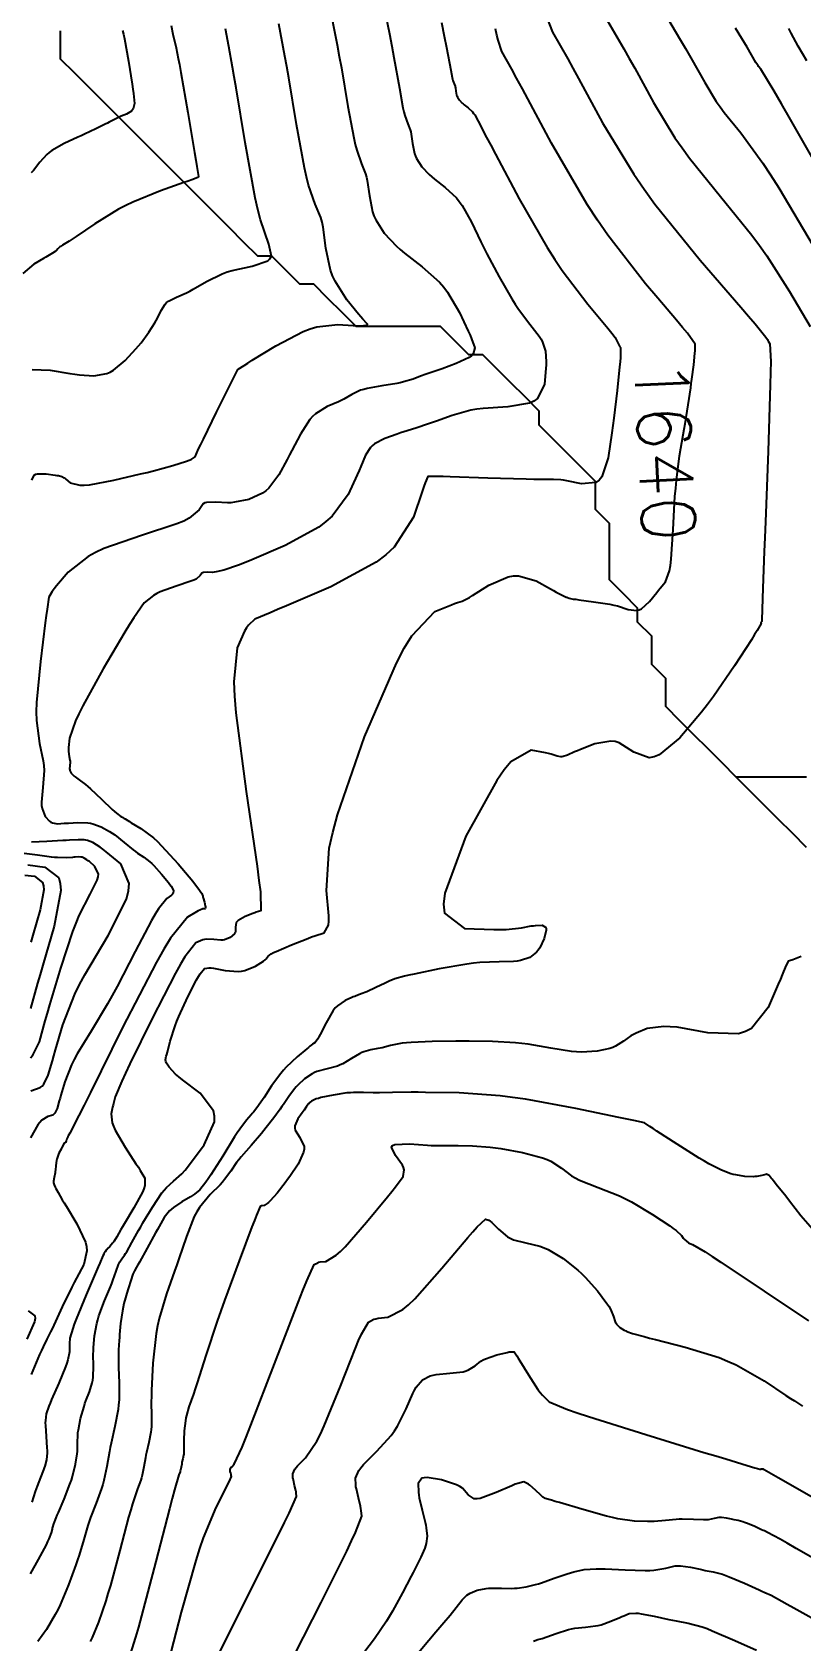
# Model space of a CAD drawing. Header units: metres. Extents: x 837117 to 838479, y 1189012 to 1191015.
# Drawn here: x 837748 to 837802.6, y 1190327.7 to 1190441.9 of the extents above; entities that cross this region are included whole.
import ezdxf

# ---------------------------------------------------------------- set-up
doc = ezdxf.new("R2010")
doc.units = ezdxf.units.M
doc.header["$LTSCALE"] = 0.3
for name, color, linetype in [('COTAS 10', 1, 'Continuous'), ('COTAS INT', 252, 'Continuous'), ('DRENAJE', 5, 'Continuous')]:
    doc.layers.add(name, color=color, linetype=linetype)
doc.styles.get("Standard").update_dxf_attribs({"font": 'simplex.shx'})

msp = doc.modelspace()

# ---------------------------------------------------------------- linework, layer by layer
at = {"layer": 'COTAS 10'}
for points in [[(837747.89, 1190332.43), (837748.45, 1190333.44), (837749.02, 1190334.49), (837749.13, 1190334.72), (837749.22, 1190334.91), (837749.39, 1190335.35), (837749.45, 1190335.6), (837749.46, 1190335.67), (837749.48, 1190335.74), (837749.55, 1190335.99), (837749.71, 1190336.41), (837749.78, 1190336.59), (837749.87, 1190336.79), (837750.27, 1190337.74), (837750.69, 1190338.8), (837750.79, 1190339.08), (837750.87, 1190339.34), (837751.08, 1190340.22), (837751.2, 1190340.95), (837751.22, 1190341.13), (837751.23, 1190341.29), (837751.22, 1190341.77), (837751.24, 1190342.28), (837751.26, 1190342.46), (837751.29, 1190342.65), (837751.45, 1190343.46), (837751.69, 1190344.31), (837751.75, 1190344.52), (837751.82, 1190344.72), (837752.07, 1190345.36), (837752.27, 1190345.99), (837752.31, 1190346.19), (837752.34, 1190346.39), (837752.36, 1190347.19), (837752.35, 1190348.04), (837752.36, 1190348.28), (837752.37, 1190348.51), (837752.43, 1190349.34), (837752.6, 1190350.22), (837752.67, 1190350.48), (837752.75, 1190350.75), (837753.15, 1190351.81), (837753.57, 1190352.81), (837753.66, 1190353.05), (837753.74, 1190353.27), (837753.98, 1190353.93), (837754.14, 1190354.39), (837754.19, 1190354.5), (837754.23, 1190354.58), (837754.38, 1190354.8), (837754.57, 1190355.06), (837754.64, 1190355.18), (837754.73, 1190355.31), (837755.09, 1190355.96), (837755.57, 1190356.81), (837755.72, 1190357.08), (837755.88, 1190357.36), (837756.55, 1190358.47), (837757.22, 1190359.48), (837757.39, 1190359.69), (837757.54, 1190359.88), (837758.04, 1190360.31), (837758.65, 1190360.85), (837758.87, 1190361.11), (837759.12, 1190361.41), (837760.23, 1190362.89), (837760.96, 1190364.53), (837760.96, 1190364.94), (837760.89, 1190365.32), (837759.93, 1190366.56), (837758.68, 1190367.52), (837758.42, 1190367.73), (837758.2, 1190367.92), (837757.73, 1190368.41), (837757.55, 1190368.69), (837757.52, 1190368.75), (837757.5, 1190368.81), (837757.47, 1190368.93), (837757.53, 1190369.19), (837757.57, 1190369.32), (837757.61, 1190369.48), (837757.81, 1190370.27), (837758.16, 1190371.34), (837758.29, 1190371.68), (837758.43, 1190372.02), (837759.07, 1190373.4), (837759.69, 1190374.61), (837759.83, 1190374.85), (837759.94, 1190375.05), (837760.24, 1190375.42), (837760.57, 1190375.47), (837760.72, 1190375.46), (837760.89, 1190375.44), (837761.71, 1190375.29), (837762.64, 1190375.21), (837762.88, 1190375.23), (837763.11, 1190375.27), (837763.88, 1190375.58), (837764.45, 1190375.95), (837764.56, 1190376.03), (837764.64, 1190376.1), (837764.76, 1190376.27), (837764.99, 1190376.47), (837765.15, 1190376.55), (837765.35, 1190376.64), (837766.42, 1190377.1), (837767.59, 1190377.56), (837767.85, 1190377.66), (837768.09, 1190377.75), (837768.74, 1190377.96), (837769.06, 1190378.5), (837769.09, 1190378.79), (837769.09, 1190379.15), (837768.91, 1190380.95), (837769.11, 1190383.97), (837769.36, 1190385.09), (837769.7, 1190386.34), (837771.62, 1190391.88), (837773.89, 1190397.11), (837774.44, 1190398.16), (837774.97, 1190399.04), (837776.61, 1190400.77), (837777.79, 1190401.25), (837778.02, 1190401.34), (837778.21, 1190401.41), (837778.55, 1190401.51), (837778.88, 1190401.67), (837779.07, 1190401.77), (837779.29, 1190401.91), (837780.45, 1190402.64), (837781.83, 1190403.24), (837782.2, 1190403.3), (837782.56, 1190403.3), (837783.81, 1190402.94), (837784.83, 1190402.38), (837785.05, 1190402.26), (837785.24, 1190402.15), (837785.7, 1190401.92), (837785.94, 1190401.8), (837785.99, 1190401.78), (837786.04, 1190401.76), (837786.15, 1190401.71), (837786.45, 1190401.66), (837786.62, 1190401.64), (837786.83, 1190401.61), (837787.88, 1190401.47), (837789.05, 1190401.29), (837789.32, 1190401.23), (837789.58, 1190401.17), (837790.34, 1190400.92), (837790.96, 1190400.85), (837791.13, 1190400.89), (837791.29, 1190400.97), (837791.86, 1190401.48), (837792.38, 1190402.12), (837792.5, 1190402.28), (837792.62, 1190402.43), (837793, 1190402.87), (837793.29, 1190403.67), (837793.35, 1190404.04), (837793.41, 1190404.48), (837793.55, 1190406.6), (837793.67, 1190408.95), (837793.72, 1190409.53), (837793.77, 1190410.09), (837794, 1190411.82), (837794.26, 1190413.31), (837794.33, 1190413.71), (837794.39, 1190414.1), (837794.6, 1190415.44), (837794.79, 1190416.66), (837794.83, 1190416.97), (837794.87, 1190417.28), (837795, 1190418.3), (837795.08, 1190419.11), (837795.1, 1190419.28), (837795.11, 1190419.43), (837795.11, 1190419.76), (837794.56, 1190420.53), (837794.21, 1190420.95), (837793.79, 1190421.46), (837792.45, 1190423.02), (837791.58, 1190424.04), (837788.89, 1190427.5), (837788.16, 1190428.56), (837787.44, 1190429.67), (837784.89, 1190434.04), (837782.83, 1190437.88), (837782.41, 1190438.64), (837782.07, 1190439.28), (837781.38, 1190440.53), (837781.1, 1190441.34), (837781.01, 1190441.71), (837780.91, 1190442.14)], [(837748.01, 1190417.96), (837749.28, 1190417.92), (837750.68, 1190417.68), (837751.03, 1190417.63), (837751.36, 1190417.59), (837752.39, 1190417.52), (837753.3, 1190417.67), (837753.54, 1190417.77), (837753.78, 1190417.91), (837754.62, 1190418.59), (837755.38, 1190419.43), (837755.56, 1190419.65), (837755.74, 1190419.86), (837756.29, 1190420.6), (837756.71, 1190421.27), (837756.81, 1190421.44), (837756.9, 1190421.61), (837757.16, 1190422.15), (837757.45, 1190422.6), (837757.56, 1190422.71), (837757.69, 1190422.81), (837758.25, 1190423.1), (837758.98, 1190423.41), (837759.21, 1190423.53), (837759.44, 1190423.66), (837760.39, 1190424.21), (837761.51, 1190424.76), (837761.85, 1190424.89), (837762.21, 1190425), (837763.63, 1190425.29), (837764.74, 1190425.67), (837764.9, 1190425.82), (837765, 1190426.01), (837764.83, 1190426.86), (837764.22, 1190428.58), (837764.04, 1190429.31), (837763.85, 1190430.15), (837763.13, 1190434.08), (837762.49, 1190437.95), (837762.36, 1190438.74), (837762.24, 1190439.43), (837761.98, 1190440.9), (837761.73, 1190442.15)], [(837803.04, 1190439.87), (837802.42, 1190440.93), (837801.92, 1190441.85), (837801.77, 1190442.17)], [(837747.88, 1190369.07), (837748.06, 1190369.26), (837748.53, 1190370.21), (837748.94, 1190371.71), (837749.09, 1190372.25), (837749.27, 1190372.84), (837750.04, 1190375.45), (837750.9, 1190378.05), (837751.13, 1190378.65), (837751.35, 1190379.19), (837752.12, 1190380.7), (837752.63, 1190381.7), (837752.69, 1190381.93), (837752.71, 1190382.13), (837752.47, 1190382.67), (837752.07, 1190383.01), (837751.98, 1190383.07), (837751.9, 1190383.13), (837751.7, 1190383.26), (837751.55, 1190383.32), (837751.51, 1190383.32), (837751.47, 1190383.33), (837751.3, 1190383.34), (837751.06, 1190383.32), (837750.97, 1190383.32), (837750.87, 1190383.31), (837750.43, 1190383.29), (837749.81, 1190383.3), (837749.6, 1190383.31), (837749.37, 1190383.33), (837748.38, 1190383.46), (837747.43, 1190383.58)], [(837761.19, 1190326.59), (837763.4, 1190331.02), (837765.54, 1190335.25), (837765.94, 1190336.07), (837766.27, 1190336.75), (837766.79, 1190337.93), (837766.77, 1190338.18), (837766.75, 1190338.26), (837766.73, 1190338.35), (837766.65, 1190338.71), (837766.56, 1190339.08), (837766.54, 1190339.17), (837766.53, 1190339.26), (837766.52, 1190339.54), (837766.67, 1190339.86), (837766.75, 1190339.98), (837766.86, 1190340.11), (837767.42, 1190340.68), (837768.22, 1190341.85), (837768.48, 1190342.36), (837768.76, 1190342.95), (837769.9, 1190345.75), (837770.97, 1190348.47), (837771.2, 1190349.01), (837771.4, 1190349.46), (837771.89, 1190350.31), (837772.29, 1190350.51), (837772.43, 1190350.55), (837772.59, 1190350.58), (837773.28, 1190350.66), (837774.34, 1190351.21), (837774.74, 1190351.54), (837775.18, 1190351.96), (837777.12, 1190354.13), (837778.95, 1190356.31), (837779.32, 1190356.73), (837779.62, 1190357.07), (837780.2, 1190357.63), (837780.45, 1190357.55), (837780.55, 1190357.48), (837780.65, 1190357.39), (837781.13, 1190356.9), (837781.77, 1190356.37), (837781.97, 1190356.26), (837782.19, 1190356.16), (837783.08, 1190355.95), (837784.08, 1190355.7), (837784.37, 1190355.59), (837784.66, 1190355.46), (837785.72, 1190354.82), (837786.76, 1190354.01), (837787.03, 1190353.77), (837787.29, 1190353.51), (837788.16, 1190352.54), (837788.83, 1190351.63), (837788.97, 1190351.43), (837789.08, 1190351.24), (837789.3, 1190350.7), (837789.41, 1190350.33), (837789.46, 1190350.25), (837789.51, 1190350.17), (837789.76, 1190349.92), (837790.07, 1190349.74), (837790.17, 1190349.69), (837790.26, 1190349.65), (837790.65, 1190349.5), (837791.48, 1190349.28), (837791.85, 1190349.18), (837792.29, 1190349.07), (837794.4, 1190348.54), (837796.8, 1190347.79), (837797.41, 1190347.54), (837798.01, 1190347.27), (837800, 1190346.14), (837801.55, 1190345.1), (837801.88, 1190344.89), (837802.15, 1190344.71), (837802.74, 1190344.34)]]:
    msp.add_lwpolyline(points, dxfattribs=at)
at = {"layer": 'COTAS INT'}
for points in [[(837772.59, 1190445.71), (837773.38, 1190441.8), (837773.55, 1190440.91), (837773.71, 1190440.11), (837774.1, 1190437.93), (837774.35, 1190436.55), (837774.42, 1190436.26), (837774.48, 1190436), (837774.69, 1190435.4), (837774.87, 1190434.97), (837774.91, 1190434.83), (837774.94, 1190434.67), (837775.03, 1190434.01), (837775.17, 1190433.3), (837775.24, 1190433.12), (837775.32, 1190432.95), (837775.69, 1190432.36), (837776.22, 1190431.8), (837776.39, 1190431.64), (837776.58, 1190431.48), (837777.34, 1190430.89), (837778.14, 1190430.14), (837778.35, 1190429.89), (837778.55, 1190429.61), (837779.21, 1190428.43), (837779.89, 1190427.02), (837780.1, 1190426.61), (837780.31, 1190426.18), (837781.18, 1190424.54), (837782.07, 1190422.98), (837782.31, 1190422.6), (837782.55, 1190422.25), (837783.37, 1190421.18), (837784.02, 1190420.32), (837784.16, 1190420.11), (837784.27, 1190419.9), (837784.48, 1190419.25), (837784.52, 1190418.53), (837784.51, 1190418.29), (837784.5, 1190418.03), (837784.4, 1190416.92), (837783.91, 1190415.91), (837783.65, 1190415.72), (837783.34, 1190415.56), (837781.79, 1190415.3), (837780.04, 1190415.2), (837779.6, 1190415.14), (837779.18, 1190415.07), (837777.85, 1190414.7), (837776.73, 1190414.29), (837776.44, 1190414.19), (837776.17, 1190414.09), (837775.26, 1190413.8), (837774.41, 1190413.53), (837774.17, 1190413.46), (837773.93, 1190413.37), (837773.07, 1190413.05), (837772.33, 1190412.67), (837772.17, 1190412.54), (837772.03, 1190412.41), (837771.68, 1190411.87), (837771.35, 1190411.08), (837771.23, 1190410.79), (837771.09, 1190410.48), (837770.46, 1190409.08), (837769.33, 1190407.55), (837768.88, 1190407.16), (837768.36, 1190406.77), (837765.97, 1190405.47), (837763.6, 1190404.45), (837763.1, 1190404.24), (837762.66, 1190404.06), (837761.62, 1190403.7), (837761.07, 1190403.58), (837760.94, 1190403.56), (837760.82, 1190403.55), (837760.44, 1190403.56), (837760.17, 1190403.55), (837760.11, 1190403.53), (837760.06, 1190403.5), (837759.95, 1190403.33), (837759.65, 1190403.08), (837759.49, 1190403), (837759.28, 1190402.92), (837758.24, 1190402.58), (837757.11, 1190402.17), (837756.86, 1190402.04), (837756.62, 1190401.91), (837755.97, 1190401.39), (837755.23, 1190400.33), (837754.93, 1190399.86), (837754.59, 1190399.31), (837753.06, 1190396.71), (837751.6, 1190394.07), (837751.32, 1190393.5), (837751.08, 1190393), (837750.66, 1190391.78), (837750.59, 1190391.11), (837750.59, 1190390.97), (837750.59, 1190390.83), (837750.63, 1190390.47), (837750.69, 1190390.22), (837750.7, 1190390.15), (837750.7, 1190390.07), (837750.68, 1190389.82), (837750.67, 1190389.59), (837750.68, 1190389.53), (837750.69, 1190389.48), (837750.78, 1190389.3), (837750.94, 1190389.13), (837750.99, 1190389.08), (837751.06, 1190389.03), (837751.35, 1190388.83), (837751.8, 1190388.48), (837751.96, 1190388.34), (837752.14, 1190388.18), (837752.94, 1190387.44), (837753.7, 1190386.72), (837753.86, 1190386.58), (837754, 1190386.46), (837754.31, 1190386.22), (837754.46, 1190386.14), (837754.49, 1190386.12), (837754.52, 1190386.1), (837754.61, 1190386.05), (837754.81, 1190385.92), (837754.92, 1190385.85), (837755.05, 1190385.77), (837755.72, 1190385.37), (837756.63, 1190384.69), (837756.91, 1190384.43), (837757.2, 1190384.14), (837758.38, 1190382.85), (837759.41, 1190381.62), (837759.61, 1190381.37), (837759.77, 1190381.16), (837760.06, 1190380.75), (837760.12, 1190380.56), (837760.14, 1190380.49), (837760.16, 1190380.43), (837760.24, 1190380.13), (837760.3, 1190379.86), (837760.31, 1190379.81), (837760.31, 1190379.76), (837760.29, 1190379.67), (837760.23, 1190379.65), (837760.21, 1190379.65), (837760.19, 1190379.65), (837760.13, 1190379.65), (837759.91, 1190379.57), (837759.81, 1190379.52), (837759.68, 1190379.45), (837759.03, 1190379.07), (837757.84, 1190377.58), (837757.37, 1190376.8), (837756.84, 1190375.88), (837754.43, 1190371.22), (837752.14, 1190366.62), (837751.7, 1190365.72), (837751.33, 1190364.99), (837750.68, 1190363.73), (837750.57, 1190363.54), (837750.55, 1190363.5), (837750.53, 1190363.46), (837750.47, 1190363.32), (837750.44, 1190363.22), (837750.43, 1190363.2), (837750.43, 1190363.18), (837750.41, 1190363.11), (837750.39, 1190363.08), (837750.39, 1190363.07), (837750.38, 1190363.06), (837750.34, 1190363.05), (837750.29, 1190363.02), (837750.28, 1190363.01), (837750.26, 1190362.99), (837750.2, 1190362.88), (837750.12, 1190362.72), (837750.09, 1190362.66), (837750.06, 1190362.59), (837749.91, 1190362.3), (837749.78, 1190361.96), (837749.75, 1190361.87), (837749.73, 1190361.78), (837749.69, 1190361.44), (837749.66, 1190361.1), (837749.65, 1190361), (837749.64, 1190360.91), (837749.57, 1190360.59), (837749.52, 1190360.31), (837749.52, 1190360.25), (837749.52, 1190360.19), (837749.56, 1190360.05), (837749.64, 1190359.9), (837749.67, 1190359.85), (837749.7, 1190359.79), (837749.85, 1190359.52), (837750.15, 1190358.99), (837750.28, 1190358.77), (837750.44, 1190358.51), (837751.17, 1190357.3), (837751.79, 1190355.99), (837751.86, 1190355.67), (837751.9, 1190355.37), (837751.68, 1190354.41), (837751.16, 1190353.43), (837751, 1190353.12), (837750.83, 1190352.78), (837750.15, 1190351.39), (837749.55, 1190350.1), (837749.42, 1190349.84), (837749.3, 1190349.61), (837749.04, 1190349.09), (837748.78, 1190348.55), (837748.66, 1190348.3), (837748.54, 1190348.01), (837747.93, 1190346.59)], [(837792.12, 1190444.67), (837794, 1190441.47), (837794.42, 1190440.75), (837794.8, 1190440.1), (837795.79, 1190438.34), (837796.6, 1190437), (837796.87, 1190436.61), (837797.16, 1190436.22), (837798.34, 1190434.76), (837799.92, 1190432.61), (837800.46, 1190431.79), (837801.04, 1190430.87), (837803.49, 1190426.73)], [(837769.06, 1190444.11), (837769.67, 1190441.01), (837769.82, 1190440.19), (837769.97, 1190439.39), (837770.44, 1190436.64), (837770.85, 1190434.42), (837770.96, 1190433.94), (837771.06, 1190433.53), (837771.41, 1190432.56), (837771.69, 1190431.86), (837771.75, 1190431.62), (837771.81, 1190431.37), (837771.96, 1190430.3), (837772.19, 1190429.16), (837772.29, 1190428.87), (837772.42, 1190428.58), (837773.02, 1190427.63), (837773.88, 1190426.72), (837774.16, 1190426.47), (837774.45, 1190426.21), (837775.7, 1190425.25), (837776.94, 1190424.15), (837777.24, 1190423.81), (837777.52, 1190423.45), (837778.37, 1190422.01), (837778.98, 1190420.68), (837779.11, 1190420.39), (837779.22, 1190420.13), (837779.46, 1190419.49), (837779.34, 1190419.06), (837779.22, 1190418.94), (837779.05, 1190418.82), (837778.13, 1190418.38), (837777.13, 1190418.01), (837776.91, 1190417.93), (837776.71, 1190417.86), (837776.22, 1190417.69), (837775.85, 1190417.57), (837775.73, 1190417.53), (837775.6, 1190417.48), (837775.08, 1190417.28), (837774.39, 1190417.08), (837774.16, 1190417.02), (837773.91, 1190416.97), (837772.85, 1190416.8), (837771.81, 1190416.61), (837771.57, 1190416.55), (837771.34, 1190416.48), (837770.71, 1190416.19), (837770.14, 1190415.85), (837769.95, 1190415.76), (837769.76, 1190415.67), (837768.96, 1190415.33), (837768.14, 1190414.82), (837767.93, 1190414.62), (837767.73, 1190414.4), (837767.07, 1190413.37), (837766.46, 1190412.21), (837766.29, 1190411.89), (837766.12, 1190411.57), (837765.52, 1190410.47), (837764.82, 1190409.54), (837764.6, 1190409.34), (837764.36, 1190409.17), (837763.39, 1190408.73), (837762.39, 1190408.53), (837762.13, 1190408.5), (837761.88, 1190408.49), (837761.05, 1190408.53), (837760.4, 1190408.52), (837760.27, 1190408.48), (837760.15, 1190408.41), (837759.88, 1190408), (837759.17, 1190407.39), (837758.77, 1190407.2), (837758.28, 1190407), (837755.78, 1190406.18), (837753.11, 1190405.24), (837752.51, 1190404.96), (837751.98, 1190404.67), (837750.56, 1190403.57), (837749.73, 1190402.59), (837749.56, 1190402.38), (837749.43, 1190402.2), (837749.19, 1190401.79), (837749.07, 1190400.95), (837749.01, 1190400.5), (837748.94, 1190399.96), (837748.59, 1190397.23), (837748.32, 1190394.31), (837748.3, 1190393.64), (837748.31, 1190393.04), (837748.53, 1190391.4), (837748.8, 1190390.17), (837748.83, 1190389.83), (837748.85, 1190389.49), (837748.77, 1190388.28), (837748.67, 1190387.23), (837748.68, 1190386.99), (837748.71, 1190386.78), (837748.92, 1190386.21), (837749.24, 1190385.88), (837749.34, 1190385.82), (837749.44, 1190385.77), (837749.81, 1190385.7), (837750.28, 1190385.73), (837750.43, 1190385.74), (837750.59, 1190385.75), (837751.26, 1190385.78), (837751.96, 1190385.76), (837752.14, 1190385.74), (837752.32, 1190385.7), (837752.92, 1190385.49), (837753.51, 1190385.15), (837753.69, 1190385.03), (837753.87, 1190384.91), (837754.55, 1190384.37), (837755.19, 1190383.85), (837755.35, 1190383.73), (837755.49, 1190383.62), (837755.94, 1190383.32), (837756.37, 1190383), (837756.5, 1190382.87), (837756.64, 1190382.74), (837757.2, 1190382.12), (837757.69, 1190381.52), (837757.79, 1190381.39), (837757.88, 1190381.27), (837758.05, 1190380.97), (837758.02, 1190380.76), (837757.97, 1190380.7), (837757.91, 1190380.63), (837757.58, 1190380.39), (837756.97, 1190379.65), (837756.74, 1190379.28), (837756.48, 1190378.84), (837755.33, 1190376.63), (837754.04, 1190374.14), (837753.7, 1190373.51), (837753.36, 1190372.91), (837752.19, 1190370.97), (837751.21, 1190369.35), (837751, 1190368.95), (837750.81, 1190368.57), (837750.33, 1190367.37), (837750.05, 1190366.43), (837749.99, 1190366.21), (837749.93, 1190366.02), (837749.78, 1190365.48), (837749.62, 1190365.14), (837749.55, 1190365.07), (837749.47, 1190365.01), (837749.12, 1190364.9), (837748.69, 1190364.64), (837748.56, 1190364.49), (837748.42, 1190364.31), (837747.89, 1190363.39)], [(837784.03, 1190444.35), (837784.96, 1190441.91), (837786.05, 1190440.01), (837786.42, 1190439.35), (837786.82, 1190438.62), (837788.52, 1190435.47), (837790.74, 1190431.82), (837791.47, 1190430.77), (837792.25, 1190429.71), (837795.47, 1190425.72), (837798.34, 1190422.39), (837798.9, 1190421.74), (837799.36, 1190421.21), (837800.13, 1190420.26), (837800.24, 1190420.08), (837800.27, 1190420.03), (837800.3, 1190419.98), (837800.42, 1190419.79), (837800.47, 1190418.52), (837800.46, 1190417.77), (837800.44, 1190416.86), (837800.28, 1190412.16), (837800.09, 1190407.14), (837800.05, 1190406.03), (837800.01, 1190405.03), (837799.92, 1190402.42), (837799.87, 1190400.95), (837799.86, 1190400.66), (837799.85, 1190400.44), (837799.83, 1190400.07), (837799.82, 1190400.06), (837799.81, 1190400.05), (837799.81, 1190400.05), (837799.79, 1190400.02), (837799.77, 1190399.99), (837799.77, 1190399.97), (837799.77, 1190399.96), (837799.79, 1190399.91), (837799.51, 1190399.42), (837799.33, 1190399.13), (837799.11, 1190398.77), (837797.91, 1190396.91), (837796.41, 1190394.73), (837795.99, 1190394.16), (837795.56, 1190393.62), (837794.01, 1190391.79), (837792.55, 1190390.6), (837792.19, 1190390.45), (837791.84, 1190390.38), (837790.74, 1190390.79), (837789.71, 1190391.44), (837789.42, 1190391.53), (837789.12, 1190391.57), (837787.97, 1190391.38), (837786.96, 1190390.98), (837786.74, 1190390.89), (837786.54, 1190390.8), (837786.04, 1190390.58), (837785.72, 1190390.47), (837785.64, 1190390.46), (837785.56, 1190390.45), (837785.3, 1190390.51), (837784.87, 1190390.65), (837784.68, 1190390.69), (837784.47, 1190390.73), (837783.46, 1190390.92), (837782.02, 1190390.1), (837781.53, 1190389.52), (837781.01, 1190388.78), (837778.81, 1190384.81), (837777.31, 1190380.78), (837777.23, 1190380), (837777.3, 1190379.36), (837778.73, 1190378.27), (837780.8, 1190378.19), (837781.26, 1190378.19), (837781.67, 1190378.2), (837782.76, 1190378.31), (837783.45, 1190378.44), (837783.61, 1190378.46), (837783.77, 1190378.48), (837784.23, 1190378.51), (837784.48, 1190378.36), (837784.51, 1190378.27), (837784.51, 1190378.15), (837784.38, 1190377.54), (837784.06, 1190376.88), (837783.96, 1190376.73), (837783.84, 1190376.59), (837783.35, 1190376.21), (837782.69, 1190375.98), (837782.46, 1190375.94), (837782.21, 1190375.91), (837781.17, 1190375.89), (837779.81, 1190375.84), (837779.36, 1190375.8), (837778.89, 1190375.74), (837776.93, 1190375.4), (837775.14, 1190375.03), (837774.77, 1190374.95), (837774.45, 1190374.87), (837773.77, 1190374.68), (837773.37, 1190374.51), (837773.23, 1190374.44), (837773.08, 1190374.37), (837772.42, 1190374.07), (837771.78, 1190373.77), (837771.64, 1190373.71), (837771.51, 1190373.66), (837771.2, 1190373.54), (837770.92, 1190373.44), (837770.82, 1190373.4), (837770.71, 1190373.36), (837770.23, 1190373.16), (837769.69, 1190372.78), (837769.54, 1190372.62), (837769.4, 1190372.44), (837768.89, 1190371.57), (837768.47, 1190370.74), (837768.38, 1190370.57), (837768.3, 1190370.43), (837768.1, 1190370.16), (837768, 1190370.09), (837767.98, 1190370.08), (837767.96, 1190370.07), (837767.92, 1190370.05), (837767.74, 1190369.91), (837767.64, 1190369.82), (837767.51, 1190369.71), (837766.84, 1190369.15), (837766.06, 1190368.41), (837765.86, 1190368.19), (837765.67, 1190367.96), (837765.01, 1190367.08), (837764.48, 1190366.27), (837764.36, 1190366.09), (837764.25, 1190365.94), (837763.96, 1190365.52), (837763.72, 1190365.22), (837763.64, 1190365.12), (837763.56, 1190365.02), (837763.23, 1190364.65), (837762.76, 1190364.01), (837762.58, 1190363.75), (837762.39, 1190363.46), (837761.54, 1190362.1), (837760.7, 1190360.76), (837760.51, 1190360.48), (837760.35, 1190360.24), (837759.91, 1190359.7), (837759.53, 1190359.4), (837759.4, 1190359.31), (837759.25, 1190359.21), (837758.64, 1190358.85), (837758.04, 1190358.45), (837757.9, 1190358.33), (837757.77, 1190358.21), (837757.39, 1190357.75), (837757.03, 1190357.11), (837756.9, 1190356.89), (837756.76, 1190356.64), (837756.17, 1190355.56), (837755.63, 1190354.57), (837755.52, 1190354.37), (837755.43, 1190354.22), (837755.27, 1190353.94), (837755.17, 1190353.71), (837755.12, 1190353.57), (837755.06, 1190353.41), (837754.8, 1190352.59), (837754.53, 1190351.62), (837754.47, 1190351.36), (837754.42, 1190351.1), (837754.29, 1190350.22), (837754.22, 1190349.42), (837754.2, 1190349.21), (837754.19, 1190349), (837754.14, 1190348.33), (837754.13, 1190347.59), (837754.13, 1190347.34), (837754.13, 1190347.08), (837754.18, 1190345.99), (837754.18, 1190344.78), (837754.15, 1190344.44), (837754.11, 1190344.11), (837753.89, 1190342.89), (837753.61, 1190341.72), (837753.55, 1190341.41), (837753.49, 1190341.11), (837753.31, 1190340.06), (837753.09, 1190339.05), (837753.02, 1190338.77), (837752.93, 1190338.49), (837752.55, 1190337.46), (837752.15, 1190336.43), (837752.05, 1190336.15), (837751.96, 1190335.87), (837751.67, 1190334.87), (837751.35, 1190333.77), (837751.23, 1190333.43), (837751.11, 1190333.07), (837750.59, 1190331.65), (837749.99, 1190330.23), (837749.82, 1190329.87), (837749.65, 1190329.54), (837749.02, 1190328.47), (837748.4, 1190327.63)], [(837757.88, 1190442.38), (837758, 1190441.78), (837758.23, 1190440.79), (837758.39, 1190440.05), (837758.47, 1190439.61), (837758.57, 1190439.06), (837759.06, 1190436.21), (837759.53, 1190433.37), (837759.63, 1190432.83), (837759.7, 1190432.38), (837759.82, 1190431.66), (837759.81, 1190431.62), (837759.81, 1190431.61), (837759.81, 1190431.61), (837759.78, 1190431.59), (837759.36, 1190431.43), (837759.1, 1190431.34), (837758.78, 1190431.23), (837757.13, 1190430.65), (837755.16, 1190429.85), (837754.65, 1190429.6), (837754.15, 1190429.34), (837752.46, 1190428.31), (837751.13, 1190427.4), (837750.86, 1190427.22), (837750.63, 1190427.07), (837750.17, 1190426.78), (837750.01, 1190426.69), (837749.97, 1190426.67), (837749.94, 1190426.64), (837749.84, 1190426.52), (837749.73, 1190426.4), (837749.7, 1190426.37), (837749.65, 1190426.33), (837749.45, 1190426.21), (837749.1, 1190426.01), (837748.97, 1190425.93), (837748.82, 1190425.84), (837748.12, 1190425.44), (837747.34, 1190424.77)], [(837777.09, 1190442.59), (837777.28, 1190441.63), (837777.44, 1190440.83), (837777.75, 1190439.21), (837777.85, 1190438.69), (837777.87, 1190438.58), (837777.9, 1190438.48), (837777.98, 1190438.25), (837778.05, 1190438.09), (837778.06, 1190438.03), (837778.07, 1190437.97), (837778.11, 1190437.72), (837778.16, 1190437.45), (837778.19, 1190437.38), (837778.22, 1190437.31), (837778.36, 1190437.09), (837778.56, 1190436.88), (837778.63, 1190436.82), (837778.7, 1190436.76), (837778.99, 1190436.53), (837779.29, 1190436.25), (837779.37, 1190436.15), (837779.45, 1190436.04), (837779.7, 1190435.59), (837780.29, 1190434.44), (837780.58, 1190433.89), (837780.92, 1190433.25), (837782.61, 1190430.08), (837784.6, 1190426.62), (837785.13, 1190425.78), (837785.65, 1190425), (837787.47, 1190422.61), (837788.91, 1190420.89), (837789.18, 1190420.53), (837789.41, 1190420.22), (837789.76, 1190419.57), (837789.8, 1190419.51), (837789.79, 1190418.94), (837789.79, 1190418.8), (837789.77, 1190418.5), (837789.74, 1190418.14), (837789.56, 1190416.46), (837789.32, 1190414.51), (837789.26, 1190413.99), (837789.19, 1190413.47), (837788.92, 1190411.68), (837788.47, 1190410.33), (837788.28, 1190410.1), (837788.06, 1190409.93), (837787.03, 1190409.83), (837785.99, 1190410.05), (837785.76, 1190410.09), (837785.56, 1190410.12), (837785.04, 1190410.15), (837784.11, 1190410.14), (837783.65, 1190410.15), (837783.1, 1190410.16), (837780.37, 1190410.25), (837777.71, 1190410.34), (837777.2, 1190410.35), (837776.79, 1190410.36), (837776.11, 1190410.37), (837775.93, 1190409.92), (837775.83, 1190409.64), (837775.71, 1190409.29), (837775.09, 1190407.47), (837773.72, 1190405.34), (837773.14, 1190404.79), (837772.45, 1190404.27), (837769.23, 1190402.52), (837766.08, 1190401.18), (837765.44, 1190400.91), (837764.91, 1190400.69), (837763.82, 1190400.23), (837763.37, 1190399.81), (837763.24, 1190399.61), (837763.1, 1190399.37), (837762.58, 1190398.2), (837762.34, 1190395.78), (837762.38, 1190394.75), (837762.47, 1190393.57), (837763.2, 1190388), (837763.99, 1190382.7), (837764.12, 1190381.68), (837764.22, 1190380.86), (837764.24, 1190379.52), (837763.93, 1190379.42), (837763.82, 1190379.37), (837763.69, 1190379.33), (837763.14, 1190379.11), (837762.65, 1190378.84), (837762.57, 1190378.76), (837762.51, 1190378.68), (837762.46, 1190378.35), (837762.46, 1190378.04), (837762.42, 1190377.96), (837762.37, 1190377.88), (837762.08, 1190377.62), (837761.67, 1190377.46), (837761.55, 1190377.44), (837761.42, 1190377.43), (837760.92, 1190377.47), (837760.4, 1190377.51), (837760.26, 1190377.49), (837760.12, 1190377.46), (837759.63, 1190377.25), (837758.86, 1190376.25), (837758.55, 1190375.72), (837758.19, 1190375.08), (837756.53, 1190371.88), (837754.95, 1190368.64), (837754.64, 1190367.98), (837754.38, 1190367.43), (837753.91, 1190366.3), (837753.79, 1190365.84), (837753.76, 1190365.71), (837753.72, 1190365.58), (837753.61, 1190365.11), (837753.69, 1190364.46), (837753.78, 1190364.22), (837753.91, 1190363.95), (837754.62, 1190362.74), (837755.38, 1190361.56), (837755.55, 1190361.31), (837755.69, 1190361.08), (837756.01, 1190360.53), (837756, 1190360), (837755.94, 1190359.78), (837755.84, 1190359.54), (837755.24, 1190358.43), (837754.57, 1190357.32), (837754.43, 1190357.08), (837754.3, 1190356.88), (837754.01, 1190356.36), (837753.83, 1190356.06), (837753.78, 1190355.99), (837753.72, 1190355.92), (837753.52, 1190355.69), (837753.34, 1190355.51), (837753.31, 1190355.47), (837753.27, 1190355.43), (837753.19, 1190355.31), (837753.13, 1190355.21), (837753.11, 1190355.18), (837753.1, 1190355.14), (837753.03, 1190355.01), (837752.81, 1190354.5), (837752.69, 1190354.23), (837752.55, 1190353.9), (837751.84, 1190352.24), (837751.14, 1190350.53), (837751, 1190350.17), (837750.89, 1190349.86), (837750.69, 1190349.17), (837750.66, 1190348.79), (837750.66, 1190348.69), (837750.65, 1190348.58), (837750.66, 1190348.2), (837750.55, 1190347.62), (837750.47, 1190347.4), (837750.38, 1190347.14), (837749.89, 1190345.98), (837749.38, 1190344.82), (837749.28, 1190344.56), (837749.19, 1190344.34), (837749, 1190343.79), (837748.95, 1190343.32), (837748.94, 1190343.16), (837748.95, 1190342.97), (837749, 1190342.19), (837749.06, 1190341.39), (837749.07, 1190341.2), (837749.07, 1190341.03), (837749.02, 1190340.52), (837748.91, 1190340.08), (837748.87, 1190339.95), (837748.82, 1190339.81), (837748.61, 1190339.27), (837748.37, 1190338.66), (837748.3, 1190338.48), (837748.23, 1190338.28), (837747.98, 1190337.53)], [(837747.98, 1190410.1), (837748.16, 1190410.46), (837748.27, 1190410.52), (837748.39, 1190410.56), (837749.01, 1190410.56), (837749.64, 1190410.46), (837749.77, 1190410.44), (837749.88, 1190410.42), (837750.12, 1190410.36), (837750.28, 1190410.27), (837750.34, 1190410.22), (837750.41, 1190410.17), (837750.71, 1190409.91), (837751.4, 1190409.74), (837751.71, 1190409.75), (837752.07, 1190409.78), (837753.81, 1190410.09), (837755.71, 1190410.54), (837756.18, 1190410.65), (837756.62, 1190410.76), (837757.99, 1190411.13), (837758.97, 1190411.44), (837759.16, 1190411.51), (837759.31, 1190411.57), (837759.58, 1190411.75), (837759.83, 1190412.33), (837759.98, 1190412.64), (837760.17, 1190413.02), (837761.11, 1190414.94), (837762.05, 1190416.83), (837762.23, 1190417.19), (837762.38, 1190417.49), (837762.61, 1190417.95), (837762.63, 1190417.96), (837762.63, 1190417.96), (837762.63, 1190417.97), (837762.64, 1190417.98), (837763.06, 1190418.25), (837763.32, 1190418.41), (837763.64, 1190418.61), (837765.32, 1190419.65), (837767.26, 1190420.66), (837767.75, 1190420.85), (837768.22, 1190420.99), (837769.72, 1190421.16), (837770.82, 1190421.08), (837771.04, 1190421.07), (837771.21, 1190421.06), (837771.5, 1190421.05), (837771.54, 1190421.07), (837771.54, 1190421.07), (837771.56, 1190421.08), (837771.59, 1190421.09), (837771.61, 1190421.09), (837771.64, 1190421.09), (837771.74, 1190421.11), (837771.83, 1190421.14), (837771.84, 1190421.15), (837771.84, 1190421.17), (837771.78, 1190421.23), (837771.49, 1190421.53), (837771.35, 1190421.7), (837771.18, 1190421.9), (837770.35, 1190422.9), (837769.52, 1190424.22), (837769.35, 1190424.61), (837769.2, 1190425.01), (837768.88, 1190426.58), (837768.68, 1190428.07), (837768.6, 1190428.42), (837768.51, 1190428.75), (837768.12, 1190429.71), (837767.64, 1190431.06), (837767.5, 1190431.63), (837767.35, 1190432.28), (837766.79, 1190435.36), (837766.23, 1190438.67), (837766.09, 1190439.47), (837765.96, 1190440.22), (837765.52, 1190442.5)], [(837788.54, 1190443.29), (837790.03, 1190440.74), (837790.42, 1190440.05), (837790.81, 1190439.36), (837792.15, 1190436.91), (837793.67, 1190434.41), (837794.17, 1190433.69), (837794.7, 1190432.96), (837796.91, 1190430.24), (837799.13, 1190427.5), (837799.68, 1190426.77), (837800.2, 1190426.04), (837801.81, 1190423.5), (837803.27, 1190421.02)], [(837754.43, 1190442.04), (837754.49, 1190441.77), (837754.57, 1190441.45), (837754.86, 1190439.85), (837755.12, 1190438.21), (837755.17, 1190437.86), (837755.21, 1190437.56), (837755.27, 1190436.84), (837755.19, 1190436.48), (837755.13, 1190436.39), (837755.07, 1190436.31), (837754.72, 1190436.1), (837754.33, 1190435.94), (837754.23, 1190435.9), (837754.14, 1190435.85), (837753.85, 1190435.71), (837753.48, 1190435.52), (837753.35, 1190435.45), (837753.2, 1190435.38), (837752.54, 1190435.06), (837751.73, 1190434.68), (837751.49, 1190434.56), (837751.24, 1190434.45), (837750.29, 1190434), (837749.41, 1190433.51), (837749.21, 1190433.37), (837749.04, 1190433.23), (837748.55, 1190432.68), (837748.1, 1190432.09), (837747.94, 1190431.93)], [(837805.17, 1190429.97), (837801.88, 1190435.71), (837801.24, 1190436.82), (837800.71, 1190437.72), (837799.77, 1190439.28), (837799.61, 1190439.48), (837799.57, 1190439.53), (837799.53, 1190439.59), (837799.42, 1190439.77), (837798.79, 1190440.84), (837798.43, 1190441.46), (837797.98, 1190442.2)], [(837747.91, 1190366.74), (837748.57, 1190366.96), (837748.71, 1190367.07), (837748.84, 1190367.2), (837749.15, 1190367.84), (837749.44, 1190368.86), (837749.54, 1190369.23), (837749.66, 1190369.64), (837750.18, 1190371.41), (837751.04, 1190373.6), (837751.37, 1190374.28), (837751.74, 1190374.98), (837753.4, 1190377.76), (837754.71, 1190380.34), (837754.85, 1190380.93), (837754.9, 1190381.45), (837754.3, 1190382.85), (837753.26, 1190383.71), (837753.03, 1190383.89), (837752.83, 1190384.04), (837752.31, 1190384.38), (837751.94, 1190384.51), (837751.83, 1190384.53), (837751.71, 1190384.55), (837751.28, 1190384.56), (837750.66, 1190384.53), (837750.43, 1190384.51), (837750.18, 1190384.5), (837749.05, 1190384.44), (837747.97, 1190384.39)], [(837747.49, 1190382.06), (837748.18, 1190381.97), (837748.74, 1190381.53), (837748.81, 1190381.3), (837748.83, 1190381.01), (837748.57, 1190379.58), (837748.05, 1190377.8), (837747.91, 1190377.29)], [(837747.69, 1190382.79), (837748.9, 1190382.62), (837749.89, 1190381.86), (837750, 1190381.45), (837750.04, 1190380.95), (837749.58, 1190378.43), (837748.76, 1190375.66), (837748.57, 1190375), (837748.39, 1190374.39), (837747.9, 1190372.57)], [(837802.64, 1190376.27), (837802.05, 1190376.04), (837801.8, 1190375.97), (837801.74, 1190375.93), (837801.69, 1190375.88), (837801.55, 1190375.61), (837801.29, 1190374.96), (837801.16, 1190374.66), (837801.01, 1190374.32), (837800.3, 1190372.66), (837799.11, 1190371.17), (837798.67, 1190370.94), (837798.18, 1190370.78), (837796.01, 1190370.85), (837793.83, 1190371.25), (837793.33, 1190371.29), (837792.89, 1190371.31), (837791.7, 1190371.17), (837790.91, 1190370.84), (837790.72, 1190370.74), (837790.54, 1190370.64), (837790.01, 1190370.25), (837789.45, 1190369.9), (837789.25, 1190369.82), (837789.04, 1190369.75), (837788.15, 1190369.54), (837787.03, 1190369.48), (837786.68, 1190369.5), (837786.32, 1190369.53), (837784.84, 1190369.76), (837783.24, 1190370.04), (837782.79, 1190370.09), (837782.34, 1190370.14), (837780.7, 1190370.24), (837779.04, 1190370.26), (837778.57, 1190370.27), (837778.11, 1190370.26), (837776.42, 1190370.24), (837774.94, 1190370.17), (837774.6, 1190370.14), (837774.3, 1190370.11), (837773.47, 1190369.95), (837772.87, 1190369.79), (837772.72, 1190369.76), (837772.57, 1190369.73), (837772.06, 1190369.64), (837771.57, 1190369.51), (837771.42, 1190369.45), (837771.27, 1190369.37), (837770.7, 1190369.02), (837770.08, 1190368.65), (837769.89, 1190368.57), (837769.7, 1190368.49), (837768.96, 1190368.29), (837768.24, 1190368.1), (837768.06, 1190368.03), (837767.89, 1190367.95), (837767.35, 1190367.58), (837766.88, 1190367.14), (837766.76, 1190367.01), (837766.64, 1190366.87), (837766.25, 1190366.34), (837765.87, 1190365.77), (837765.75, 1190365.61), (837765.63, 1190365.44), (837765.18, 1190364.82), (837764.64, 1190364.13), (837764.47, 1190363.92), (837764.29, 1190363.71), (837763.56, 1190362.86), (837762.85, 1190362.04), (837762.68, 1190361.83), (837762.53, 1190361.64), (837762.11, 1190361.02), (837761.68, 1190360.43), (837761.53, 1190360.25), (837761.36, 1190360.07), (837760.64, 1190359.36), (837759.89, 1190358.46), (837759.7, 1190358.15), (837759.52, 1190357.81), (837758.96, 1190356.4), (837758.43, 1190354.81), (837758.28, 1190354.37), (837758.12, 1190353.92), (837757.54, 1190352.31), (837757.02, 1190350.57), (837756.91, 1190350.04), (837756.81, 1190349.5), (837756.59, 1190347.4), (837756.49, 1190345.46), (837756.48, 1190345.03), (837756.47, 1190344.65), (837756.48, 1190343.62), (837756.48, 1190342.89), (837756.46, 1190342.69), (837756.44, 1190342.49), (837756.3, 1190341.75), (837756.13, 1190341.04), (837756.09, 1190340.85), (837756.06, 1190340.67), (837755.95, 1190340.04), (837755.82, 1190339.43), (837755.77, 1190339.25), (837755.72, 1190339.08), (837755.49, 1190338.46), (837755.14, 1190337.41), (837755.01, 1190336.97), (837754.86, 1190336.46), (837754.23, 1190334.09), (837753.56, 1190331.61), (837753.39, 1190331.03), (837753.23, 1190330.51), (837752.72, 1190329), (837752.26, 1190327.91), (837752.13, 1190327.63)], [(837803.6, 1190356.73), (837802.61, 1190357.86), (837801.81, 1190358.91), (837801.62, 1190359.15), (837801.45, 1190359.36), (837800.96, 1190359.97), (837800.64, 1190360.36), (837800.57, 1190360.45), (837800.5, 1190360.52), (837800.36, 1190360.72), (837800.23, 1190360.8), (837800.18, 1190360.81), (837800.12, 1190360.8), (837799.85, 1190360.73), (837799.48, 1190360.65), (837799.35, 1190360.64), (837799.22, 1190360.63), (837798.64, 1190360.66), (837797.99, 1190360.76), (837797.81, 1190360.8), (837797.63, 1190360.85), (837796.97, 1190361.09), (837796.08, 1190361.55), (837795.76, 1190361.73), (837795.4, 1190361.95), (837793.83, 1190362.94), (837792.38, 1190363.88), (837792.11, 1190364.06), (837791.88, 1190364.21), (837791.51, 1190364.46), (837790.74, 1190364.63), (837790.27, 1190364.73), (837789.69, 1190364.85), (837786.63, 1190365.49), (837783.05, 1190366.13), (837782.14, 1190366.26), (837781.25, 1190366.37), (837778.33, 1190366.58), (837775.96, 1190366.62), (837775.42, 1190366.63), (837774.93, 1190366.63), (837773.6, 1190366.61), (837772.68, 1190366.58), (837772.45, 1190366.58), (837772.23, 1190366.58), (837771.54, 1190366.62), (837770.84, 1190366.62), (837770.61, 1190366.6), (837770.37, 1190366.58), (837769.4, 1190366.43), (837768.52, 1190366.25), (837768.34, 1190366.2), (837768.18, 1190366.16), (837767.85, 1190366.01), (837767.69, 1190365.87), (837767.66, 1190365.82), (837767.62, 1190365.78), (837767.49, 1190365.61), (837767.32, 1190365.36), (837767.26, 1190365.27), (837767.19, 1190365.18), (837766.87, 1190364.74), (837766.67, 1190364.24), (837766.67, 1190364.09), (837766.7, 1190363.95), (837767.03, 1190363.41), (837767.32, 1190362.78), (837767.32, 1190362.59), (837767.29, 1190362.38), (837766.9, 1190361.53), (837766.3, 1190360.66), (837766.14, 1190360.43), (837765.97, 1190360.21), (837765.4, 1190359.47), (837764.91, 1190358.92), (837764.8, 1190358.81), (837764.71, 1190358.73), (837764.48, 1190358.59), (837764.35, 1190358.57), (837764.32, 1190358.57), (837764.29, 1190358.56), (837764.21, 1190358.52), (837763.95, 1190357.9), (837763.8, 1190357.53), (837763.62, 1190357.07), (837762.71, 1190354.67), (837761.67, 1190351.84), (837761.41, 1190351.1), (837761.16, 1190350.38), (837760.35, 1190347.95), (837759.72, 1190345.99), (837759.58, 1190345.57), (837759.46, 1190345.2), (837759.14, 1190344.29), (837758.96, 1190343.68), (837758.92, 1190343.5), (837758.89, 1190343.31), (837758.81, 1190342.58), (837758.78, 1190341.9), (837758.77, 1190341.75), (837758.77, 1190341.62), (837758.77, 1190341.26), (837758.77, 1190341.01), (837758.77, 1190340.94), (837758.76, 1190340.87), (837758.71, 1190340.61), (837758.65, 1190340.36), (837758.63, 1190340.23), (837758.59, 1190340.01), (837758.54, 1190339.8), (837758.53, 1190339.74), (837758.51, 1190339.68), (837758.43, 1190339.46), (837758.12, 1190338.39), (837757.96, 1190337.79), (837757.77, 1190337.05), (837756.79, 1190333.31), (837755.77, 1190329.45), (837755.55, 1190328.64), (837755.35, 1190327.94), (837754.86, 1190326.36)], [(837757.71, 1190326.23), (837758.62, 1190329.7), (837759.65, 1190333.39), (837759.92, 1190334.23), (837760.19, 1190335), (837761.08, 1190337.15), (837761.76, 1190338.49), (837761.89, 1190338.75), (837761.99, 1190338.97), (837762.16, 1190339.34), (837762.15, 1190339.42), (837762.14, 1190339.45), (837762.14, 1190339.48), (837762.11, 1190339.59), (837762.08, 1190339.71), (837762.08, 1190339.74), (837762.07, 1190339.77), (837762.07, 1190339.85), (837762.12, 1190339.96), (837762.14, 1190340), (837762.18, 1190340.04), (837762.35, 1190340.22), (837762.93, 1190341.44), (837763.21, 1190342.13), (837763.55, 1190342.98), (837765.23, 1190347.35), (837766.9, 1190351.71), (837767.23, 1190352.56), (837767.51, 1190353.24), (837768.05, 1190354.41), (837768.29, 1190354.53), (837768.37, 1190354.56), (837768.47, 1190354.58), (837768.88, 1190354.62), (837769.6, 1190355.06), (837769.9, 1190355.33), (837770.23, 1190355.66), (837771.75, 1190357.4), (837773.24, 1190359.21), (837773.55, 1190359.59), (837773.81, 1190359.92), (837774.36, 1190360.66), (837774.44, 1190361.13), (837774.39, 1190361.28), (837774.32, 1190361.45), (837773.81, 1190362.14), (837773.54, 1190362.74), (837773.61, 1190362.84), (837773.76, 1190362.92), (837774.81, 1190362.97), (837776.08, 1190362.88), (837776.36, 1190362.86), (837776.61, 1190362.85), (837777.25, 1190362.84), (837777.82, 1190362.85), (837778.03, 1190362.85), (837778.26, 1190362.85), (837779.28, 1190362.83), (837780.54, 1190362.74), (837780.92, 1190362.69), (837781.31, 1190362.64), (837782.85, 1190362.36), (837784.27, 1190361.98), (837784.58, 1190361.86), (837784.86, 1190361.74), (837785.61, 1190361.24), (837786.33, 1190360.69), (837786.59, 1190360.55), (837786.89, 1190360.4), (837788.22, 1190359.87), (837789.74, 1190359.27), (837790.16, 1190359.07), (837790.58, 1190358.85), (837792.08, 1190357.96), (837793.3, 1190357.14), (837793.55, 1190356.96), (837793.75, 1190356.81), (837794.14, 1190356.46), (837794.26, 1190356.27), (837794.29, 1190356.23), (837794.33, 1190356.19), (837794.48, 1190356.05), (837794.64, 1190355.94), (837794.69, 1190355.91), (837794.73, 1190355.89), (837794.92, 1190355.83), (837795.81, 1190355.29), (837796.31, 1190354.97), (837796.92, 1190354.57), (837800, 1190352.51), (837803.16, 1190350.39)], [(837747.72, 1190351.12), (837748.19, 1190350.76), (837748.21, 1190350.56), (837748.17, 1190350.32), (837747.63, 1190349.09)], [(837766.66, 1190326.73), (837768.53, 1190330.4), (837770.35, 1190334.04), (837770.7, 1190334.77), (837770.98, 1190335.37), (837771.42, 1190336.52), (837771.38, 1190336.94), (837771.36, 1190337.08), (837771.33, 1190337.23), (837771.18, 1190337.83), (837771.04, 1190338.46), (837771.01, 1190338.61), (837770.99, 1190338.76), (837770.97, 1190339.23), (837771.22, 1190339.77), (837771.36, 1190339.97), (837771.55, 1190340.19), (837772.48, 1190341.14), (837773.51, 1190342.26), (837773.75, 1190342.59), (837773.96, 1190342.92), (837774.58, 1190344.15), (837775.04, 1190345.23), (837775.17, 1190345.47), (837775.29, 1190345.68), (837775.73, 1190346.2), (837776.29, 1190346.49), (837776.49, 1190346.54), (837776.71, 1190346.59), (837777.68, 1190346.69), (837778.62, 1190346.79), (837778.83, 1190346.84), (837779.01, 1190346.91), (837779.47, 1190347.2), (837779.89, 1190347.54), (837780.04, 1190347.63), (837780.22, 1190347.71), (837781.01, 1190347.98), (837781.75, 1190348.16), (837781.9, 1190348.19), (837782.02, 1190348.21), (837782.24, 1190348.21), (837782.43, 1190347.92), (837782.53, 1190347.76), (837782.65, 1190347.56), (837783.26, 1190346.57), (837783.93, 1190345.53), (837784.09, 1190345.3), (837784.25, 1190345.11), (837784.73, 1190344.64), (837786.04, 1190344.1), (837786.72, 1190343.87), (837787.53, 1190343.6), (837791.61, 1190342.32), (837795.73, 1190341.06), (837796.57, 1190340.81), (837797.29, 1190340.59), (837798.8, 1190340.13), (837799.34, 1190339.97), (837799.44, 1190339.94), (837799.53, 1190339.91), (837799.69, 1190339.87), (837799.72, 1190339.87), (837799.73, 1190339.87), (837799.74, 1190339.87), (837799.76, 1190339.87), (837799.79, 1190339.88), (837799.83, 1190339.88), (837799.85, 1190339.87), (837799.86, 1190339.87), (837799.88, 1190339.88), (837799.89, 1190339.88), (837799.89, 1190339.88), (837799.9, 1190339.88), (837799.91, 1190339.88), (837799.92, 1190339.88), (837799.93, 1190339.88), (837799.93, 1190339.87), (837799.94, 1190339.87), (837799.95, 1190339.87), (837799.95, 1190339.87), (837799.96, 1190339.87), (837799.99, 1190339.85), (837800, 1190339.85), (837800, 1190339.85), (837800.01, 1190339.84), (837801.01, 1190339.27), (837806.56, 1190336.1)], [(837805.48, 1190332.42), (837802.27, 1190334.24), (837801.65, 1190334.6), (837801.14, 1190334.89), (837800.25, 1190335.38), (837800.02, 1190335.48), (837799.93, 1190335.52), (837799.82, 1190335.57), (837799.29, 1190335.81), (837798.74, 1190336.04), (837798.62, 1190336.09), (837798.5, 1190336.13), (837798.16, 1190336.23), (837797.87, 1190336.28), (837797.78, 1190336.3), (837797.69, 1190336.32), (837797.34, 1190336.39), (837796.98, 1190336.44), (837796.88, 1190336.44), (837796.78, 1190336.43), (837796.45, 1190336.36), (837796.02, 1190336.28), (837795.87, 1190336.27), (837795.7, 1190336.27), (837794.98, 1190336.29), (837794.18, 1190336.32), (837793.96, 1190336.31), (837793.75, 1190336.3), (837792.99, 1190336.23), (837792.2, 1190336.15), (837791.97, 1190336.14), (837791.72, 1190336.14), (837790.79, 1190336.18), (837789.62, 1190336.35), (837789.23, 1190336.43), (837788.81, 1190336.53), (837787.06, 1190337.02), (837785.47, 1190337.49), (837785.16, 1190337.58), (837784.91, 1190337.66), (837784.45, 1190337.78), (837784.29, 1190337.88), (837784.22, 1190337.94), (837784.14, 1190338.01), (837783.76, 1190338.37), (837783.35, 1190338.73), (837783.26, 1190338.8), (837783.18, 1190338.86), (837782.93, 1190338.96), (837782.51, 1190338.86), (837782.32, 1190338.79), (837782.09, 1190338.69), (837780.96, 1190338.2), (837779.84, 1190337.79), (837779.61, 1190337.76), (837779.41, 1190337.76), (837778.99, 1190338.04), (837778.57, 1190338.52), (837778.39, 1190338.64), (837778.16, 1190338.75), (837777.09, 1190339.12), (837776.06, 1190339.28), (837775.86, 1190339.26), (837775.69, 1190339.22), (837775.42, 1190338.85), (837775.45, 1190338.23), (837775.48, 1190338.03), (837775.51, 1190337.82), (837775.72, 1190336.96), (837775.93, 1190336.1), (837775.97, 1190335.89), (837776, 1190335.7), (837776.06, 1190335.11), (837776, 1190334.58), (837775.95, 1190334.42), (837775.9, 1190334.25), (837775.62, 1190333.61), (837775.21, 1190332.81), (837775.08, 1190332.54), (837774.93, 1190332.26), (837774.32, 1190331.08), (837773.6, 1190329.78), (837773.39, 1190329.42), (837773.17, 1190329.07), (837772.32, 1190327.81), (837771.2, 1190326.32)], [(837773.96, 1190325.06), (837776.69, 1190328.31), (837777.24, 1190328.97), (837777.69, 1190329.51), (837778.56, 1190330.59), (837778.88, 1190330.93), (837779, 1190331), (837779.12, 1190331.07), (837779.63, 1190331.27), (837780.25, 1190331.39), (837780.43, 1190331.41), (837780.62, 1190331.42), (837781.35, 1190331.42), (837782.09, 1190331.4), (837782.28, 1190331.41), (837782.46, 1190331.42), (837783.1, 1190331.5), (837783.77, 1190331.67), (837783.98, 1190331.73), (837784.2, 1190331.8), (837785.1, 1190332.12), (837786.02, 1190332.44), (837786.25, 1190332.51), (837786.48, 1190332.57), (837787.22, 1190332.73), (837788.08, 1190332.78), (837788.38, 1190332.79), (837788.71, 1190332.78), (837790.13, 1190332.71), (837791.55, 1190332.66), (837791.88, 1190332.67), (837792.17, 1190332.69), (837793.01, 1190332.84), (837793.68, 1190332.99), (837793.86, 1190333), (837794.06, 1190333), (837794.77, 1190332.91), (837795.46, 1190332.76), (837795.64, 1190332.72), (837795.81, 1190332.68), (837796.38, 1190332.58), (837797.05, 1190332.4), (837797.28, 1190332.31), (837797.53, 1190332.22), (837798.61, 1190331.76), (837799.64, 1190331.3), (837799.85, 1190331.2), (837800.05, 1190331.11), (837800.5, 1190330.91), (837801.26, 1190330.5), (837801.65, 1190330.29), (837802.11, 1190330.03), (837804.4, 1190328.73)], [(837783.61, 1190327.66), (837783.93, 1190327.76), (837784.23, 1190327.85), (837785.22, 1190328.2), (837786.1, 1190328.48), (837786.33, 1190328.53), (837786.56, 1190328.57), (837787.31, 1190328.65), (837788.02, 1190328.73), (837788.22, 1190328.77), (837788.42, 1190328.82), (837789.12, 1190329.07), (837789.75, 1190329.34), (837789.89, 1190329.41), (837790.03, 1190329.46), (837790.42, 1190329.61), (837790.88, 1190329.64), (837791.06, 1190329.63), (837791.27, 1190329.6), (837792.2, 1190329.42), (837793.23, 1190329.2), (837793.49, 1190329.14), (837793.75, 1190329.09), (837794.6, 1190328.93), (837795.6, 1190328.66), (837795.95, 1190328.54), (837796.32, 1190328.39), (837797.93, 1190327.71), (837799.46, 1190327.02)]]:
    msp.add_lwpolyline(points, dxfattribs=at)
at = {"layer": 'DRENAJE'}
for points in [[(837798.01, 1190389.02, 0), (837797.02, 1190390.02, 0), (837796.02, 1190391.02, 0), (837795.02, 1190392.02, 0), (837794.02, 1190393.02, 0), (837793.02, 1190394.02, 0), (837793.02, 1190395.02, 0), (837793.02, 1190396.02, 0), (837792.02, 1190397.02, 0), (837792.02, 1190398.02, 0), (837792.02, 1190399.02, 0), (837791.02, 1190400.02, 0), (837791.02, 1190401.02, 0), (837790.02, 1190402.02, 0), (837789.02, 1190403.02, 0), (837789.02, 1190404.02, 0), (837789.02, 1190405.02, 0), (837789.02, 1190406.02, 0), (837789.02, 1190407.02, 0), (837788.02, 1190408.01, 0), (837788.02, 1190409.01, 0), (837788.02, 1190410.01, 0), (837787.02, 1190411.01, 0), (837786.02, 1190412.01, 0), (837785.02, 1190413.01, 0), (837784.02, 1190414.01, 0), (837784.02, 1190415.01, 0), (837783.02, 1190416.01, 0), (837782.02, 1190417.01, 0), (837781.02, 1190418.01, 0), (837780.02, 1190419.01, 0), (837779.02, 1190419.01, 0), (837778.02, 1190420.01, 0), (837777.02, 1190421.01, 0), (837776.02, 1190421.01, 0), (837775.02, 1190421.01, 0), (837774.02, 1190421.01, 0), (837773.02, 1190421.01, 0), (837772.02, 1190421.01, 0), (837771.02, 1190421.01, 0), (837770.02, 1190422.01, 0), (837769.02, 1190423.01, 0), (837768.02, 1190424.01, 0), (837767.03, 1190424.01, 0), (837766.03, 1190425.01, 0), (837765.03, 1190426.01, 0), (837764.03, 1190426.01, 0), (837763.03, 1190427.01, 0), (837762.03, 1190428.01, 0), (837761.03, 1190429.01, 0), (837760.03, 1190430.01, 0), (837759.03, 1190431.01, 0), (837758.03, 1190432.01, 0), (837757.03, 1190433.01, 0), (837756.03, 1190434.01, 0), (837755.03, 1190435.01, 0), (837754.03, 1190436.01, 0), (837753.03, 1190437.01, 0), (837752.03, 1190438, 0), (837751.03, 1190439, 0), (837750.03, 1190440, 0), (837750.03, 1190441, 0), (837750.03, 1190442, 0)], [(837803.01, 1190384.02, 0), (837802.01, 1190385.02, 0), (837801.01, 1190386.02, 0), (837800.01, 1190387.02, 0), (837799.01, 1190388.02, 0), (837798.01, 1190389.02, 0)], [(837803.01, 1190389.02, 0), (837802.01, 1190389.02, 0), (837801.01, 1190389.02, 0), (837800.01, 1190389.02, 0), (837799.01, 1190389.02, 0), (837798.01, 1190389.02, 0)]]:
    msp.add_polyline3d(points, dxfattribs=at)

# ---------------------------------------------------------------- texts
at = {"layer": 'COTAS 10', "insert": (837790.76, 1190418.63), "char_height": 3.8, "attachment_point": 7, "rotation": 272.7575}
msp.add_mtext('1640', dxfattribs=at)

doc.saveas('drawing.dxf')
